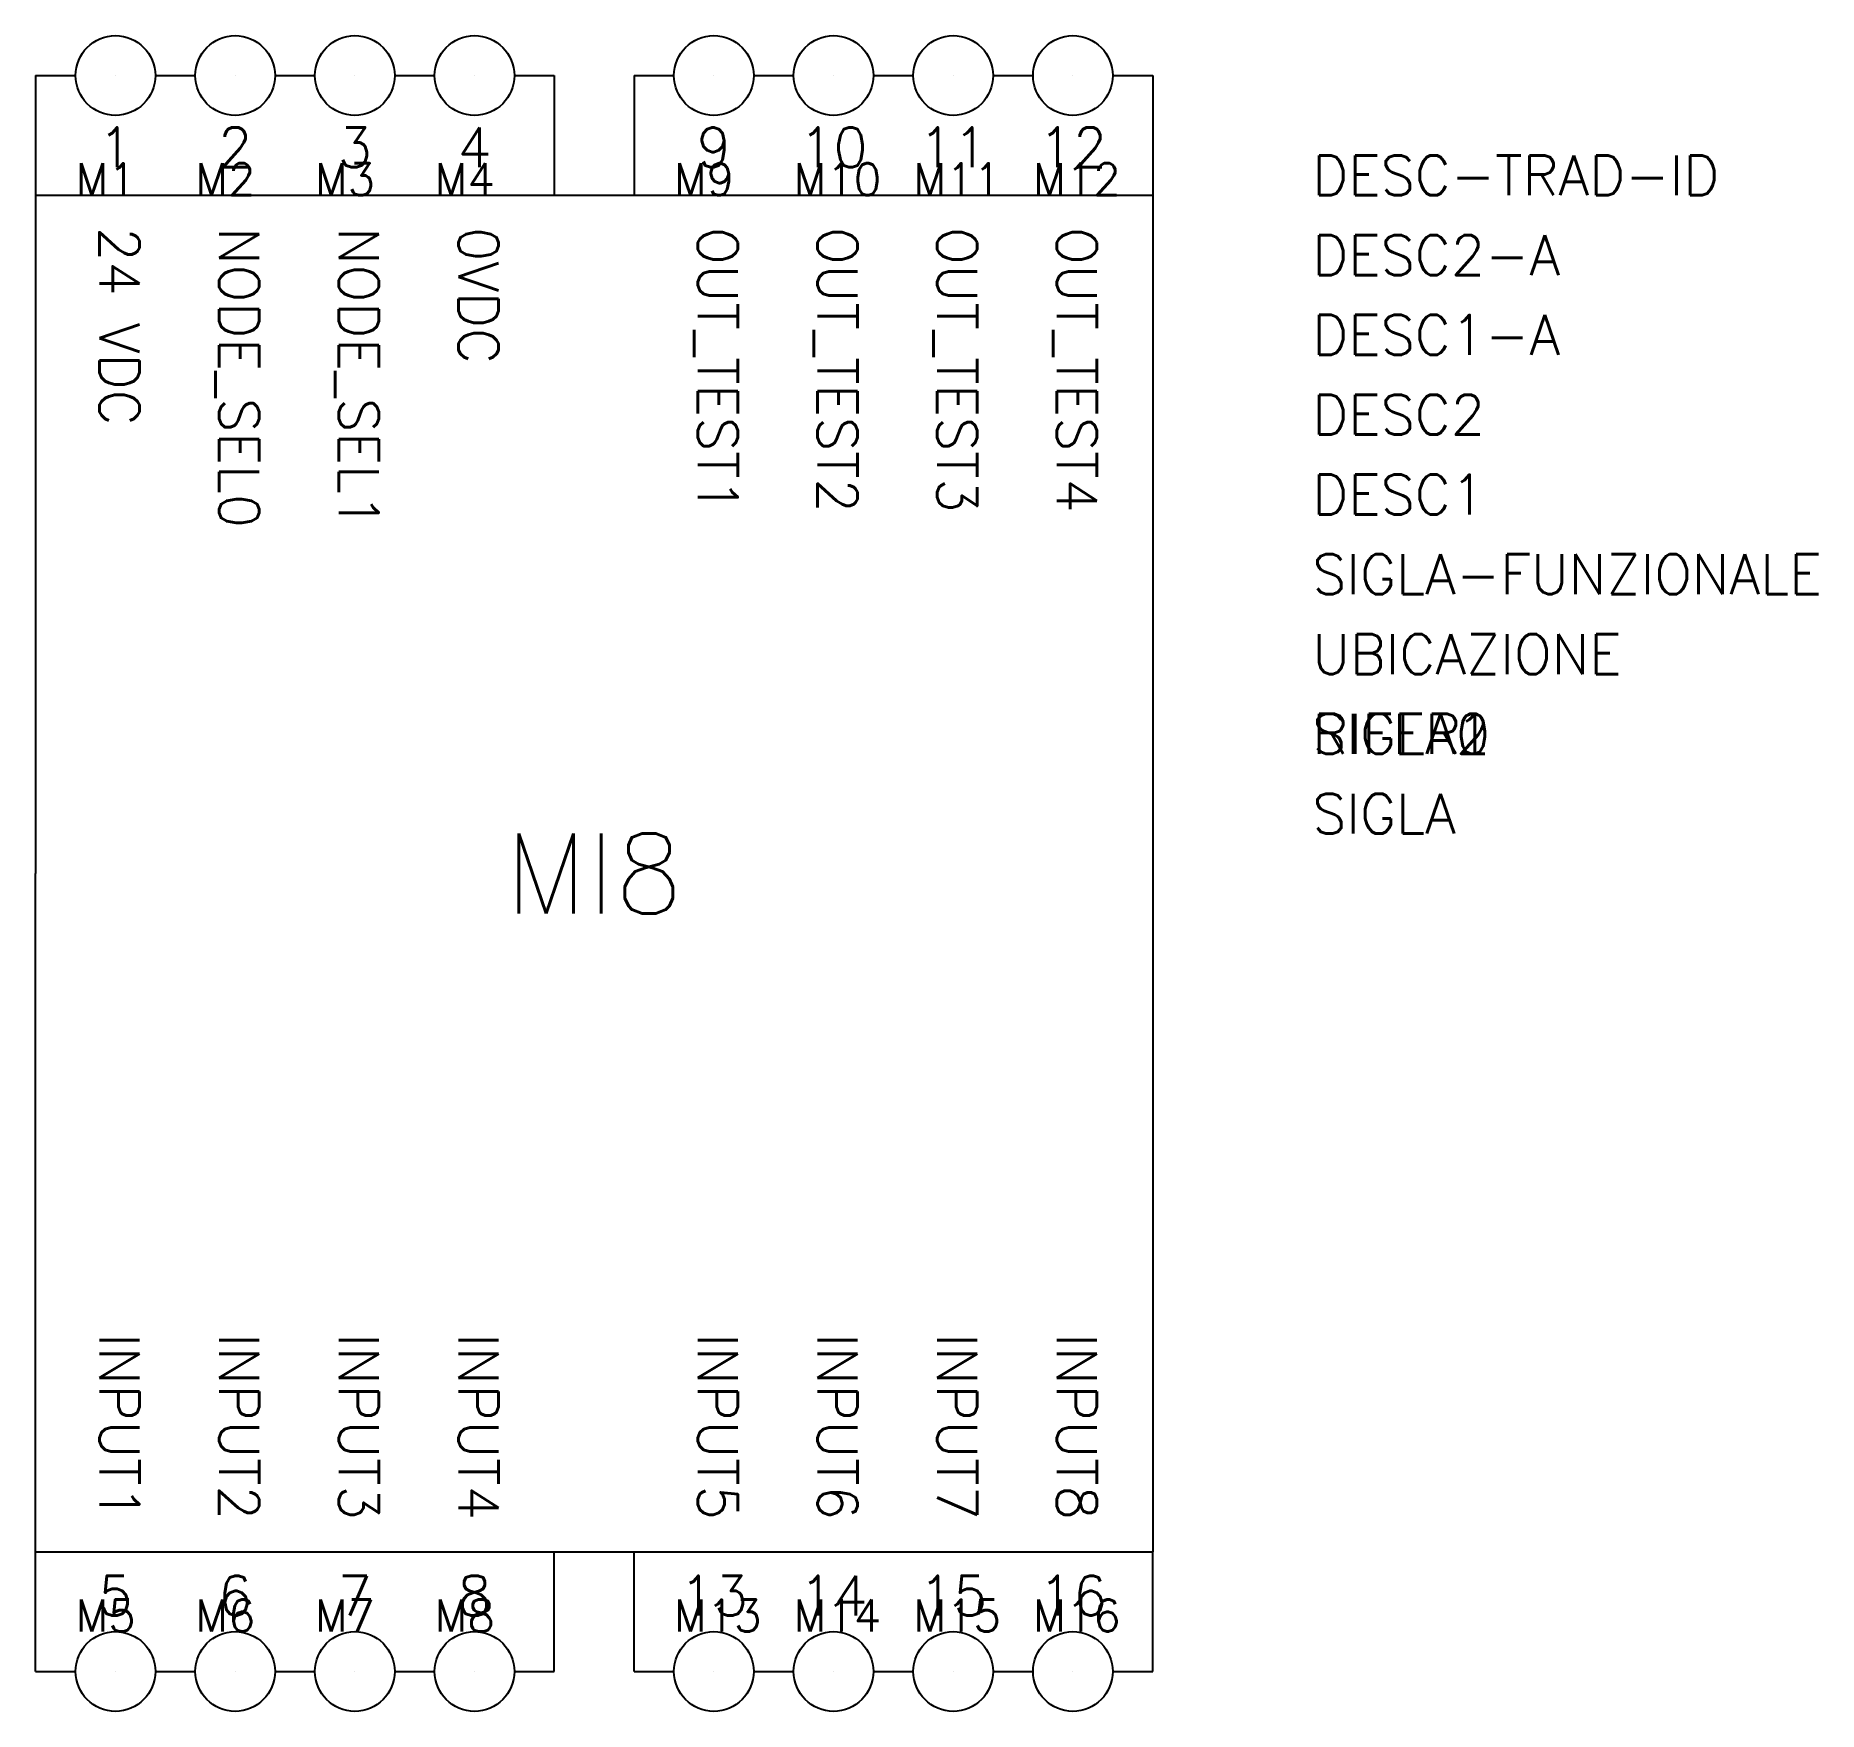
# Model space of a CAD drawing. Extents: x 0 to 112, y -2 to 102.
import ezdxf

# ---------------------------------------------------------------- set-up
doc = ezdxf.new("R2010")
doc.units = 0
doc.header["$LTSCALE"] = 4
doc.layers.get('0').update_dxf_attribs({"linetype": 'CONTINUOUS'})
doc.styles.get("Standard").update_dxf_attribs({"font": 'romans.shx'})

msp = doc.modelspace()

# ---------------------------------------------------------------- linework, layer by layer
for p, q in [((0, 100), (0, 50)), ((0, 100), (2.5, 100)), ((0, 100), (0, 50)), ((7.5, 100), (10, 100)), ((15, 100), (17.5, 100)), ((22.5, 100), (25, 100)), ((30, 100), (32.5, 100)), ((32.5, 100), (32.5, 92.5)), ((37.5, 100), (40, 100)), ((37.5, 100), (37.5, 92.5)), ((45, 100), (47.5, 100)), ((52.5, 100), (55, 100)), ((60, 100), (62.5, 100)), ((67.5, 100), (70, 100)), ((70, 100), (70, 92.5)), ((0, 92.5), (70, 92.5)), ((70, 92.5), (70, 7.5)), ((0, 0), (0, 50)), ((0, 0), (0, 50)), ((0, 7.5), (70, 7.5)), ((32.5, 0), (32.5, 7.5)), ((37.5, 0), (37.5, 7.5)), ((70, 0), (70, 7.5)), ((0, 0), (2.5, 0)), ((7.5, 0), (10, 0)), ((15, 0), (17.5, 0)), ((22.5, 0), (25, 0)), ((30, 0), (32.5, 0)), ((37.5, 0), (40, 0)), ((45, 0), (47.5, 0)), ((52.5, 0), (55, 0)), ((60, 0), (62.5, 0)), ((67.5, 0), (70, 0))]:
    msp.add_line(p, q)
for centre in [(5, 100), (12.5, 100), (20, 100), (27.5, 100), (42.5, 100), (50, 100), (57.5, 100), (65, 100), (5, 0), (12.5, 0), (20, 0), (27.5, 0), (42.5, 0), (50, 0), (57.5, 0), (65, 0)]:
    msp.add_circle(centre, 2.5)

# ---------------------------------------------------------------- texts
at = {"attachment_point": 5}
for s, width, insert, char_height in [('1', 5, (5, 95.5), 2.5), ('2', 5, (12.5, 95.5), 2.5), ('3', 5, (20, 95.5), 2.5), ('4', 5, (27.5, 95.5), 2.5), ('9', 5, (42.5, 95.5), 2.5), ('10', 5, (50, 95.5), 2.5), ('11', 5, (57.5, 95.5), 2.5), ('12', 5, (65, 95.5), 2.5), ('MI8', 17.5, (35, 50), 5), ('5', 5, (5, 4.75), 2.5), ('6', 5, (12.5, 4.75), 2.5), ('7', 5, (20, 4.75), 2.5), ('8', 5, (27.5, 4.75), 2.5), ('13', 5, (42.5, 4.75), 2.5), ('14', 5, (50, 4.75), 2.5), ('15', 5, (57.5, 4.75), 2.5), ('16', 5, (65, 4.75), 2.5)]:
    msp.add_mtext_dynamic_manual_height_columns(s, width=width, gutter_width=1, heights=[0], dxfattribs=dict(at, insert=insert, char_height=char_height))
at = {"char_height": 2.5, "rotation": 270}
for s, insert, attachment_point in [('24 VDC', (6.5, 90.5), 1), ('NODE_SEL0', (14, 90.5), 1), ('NODE_SEL1', (21.5, 90.5), 1), ('0VDC', (29, 90.5), 1), ('OUT_TEST1', (44, 90.5), 1), ('OUT_TEST2', (51.5, 90.5), 1), ('OUT_TEST3', (59, 90.5), 1), ('OUT_TEST4', (66.5, 90.5), 1), ('INPUT1', (6.5, 9.5), 3), ('INPUT2', (14, 9.5), 3), ('INPUT3', (21.5, 9.5), 3), ('INPUT4', (29, 9.5), 3), ('INPUT5', (44, 9.5), 3), ('INPUT6', (51.5, 9.5), 3), ('INPUT7', (59, 9.5), 3), ('INPUT8', (66.5, 9.5), 3)]:
    msp.add_mtext_dynamic_manual_height_columns(s, width=32.5, gutter_width=1, heights=[0], dxfattribs=dict(at, insert=insert, attachment_point=attachment_point))
for tag, p, s, height, flags in [('F1', (5, 100), '', 0.00001, 9), ('F2', (12.5, 100), '', 0.00001, 9), ('F3', (20, 100), '', 0.00001, 9), ('F4', (27.5, 100), '', 0.00001, 9), ('F9', (42.5, 100), '', 0.00001, 9), ('F10', (50, 100), '', 0.00001, 9), ('F11', (57.5, 100), '', 0.00001, 9), ('F12', (65, 100), '', 0.00001, 9), ('TIPOSIG', (0, 0), '3', 0.00000001, 9), ('POSIZIONE', (0, 0), '', 0.00000001, 9), ('P-TABELLA', (0, 0), '', 0.00000001, 9), ('T-TABELLA', (0, 0), '', 0.00000001, 9), ('H-TABELLA', (0, 0), '', 0.00000001, 9), ('CODICE', (0, 0), '1xNNN', 0.00000001, 8), ('NOTE1', (0, 0), '', 0.00000001, 9), ('NOTE2', (0, 0), '', 0.00000001, 9), ('DEN1', (0, 0), '', 0.00000001, 9), ('DEN1-A', (0, 0), '', 0.00000001, 9), ('DEN1-TRAD-ID', (0, 0), '', 0.00000001, 9), ('F5', (5, 0), '', 0.00001, 9), ('F6', (12.5, 0), '', 0.00001, 9), ('F7', (20, 0), '', 0.00001, 9), ('F8', (27.5, 0), '', 0.00001, 9), ('F13', (42.5, 0), '', 0.00001, 9), ('F14', (50, 0), '', 0.00001, 9), ('F15', (57.5, 0), '', 0.00001, 9), ('F16', (65, 0), '', 0.00001, 9)]:
    msp.add_attdef(tag, p, s, height=height, dxfattribs=dict(flags=flags))
at = {"color": 3}
for tag, p, s, flags in [('DESC-TRAD-ID', (80, 92.5), '', 8), ('DESC2-A', (80, 87.5), '', 8), ('DESC1-A', (80, 82.5), '', 8), ('DESC2', (80, 77.5), '', 8), ('DESC1', (80, 72.5), '', 8), ('SIGLA-FUNZIONALE', (80, 67.5), '', 9), ('UBICAZIONE', (80, 62.5), '', 8), ('SIGLA0', (80, 57.5), '', 9), ('SIGLA1', (80, 57.5), '', 9), ('SIGLA2', (80, 57.5), '', 9), ('RIFER', (80, 57.5), 'RIFER ?', 8), ('SIGLA', (80, 52.5), 'SIGLA ?', 8)]:
    msp.add_attdef(tag, p, s, height=2.5, dxfattribs=dict(at, flags=flags))
at = {"color": 4, "flags": 8}
for tag, p in [('M1', (2.5, 92.5)), ('M2', (10, 92.5)), ('M3', (17.5, 92.5)), ('M4', (25, 92.5)), ('M9', (40, 92.5)), ('M10', (47.5, 92.5)), ('M11', (55, 92.5)), ('M12', (62.5, 92.5)), ('M5', (2.5, 2.5)), ('M6', (10, 2.5)), ('M7', (17.5, 2.5)), ('M8', (25, 2.5)), ('M13', (40, 2.5)), ('M14', (47.5, 2.5)), ('M15', (55, 2.5)), ('M16', (62.5, 2.5))]:
    msp.add_attdef(tag, p, '', height=2, dxfattribs=at)

doc.saveas('drawing.dxf')
